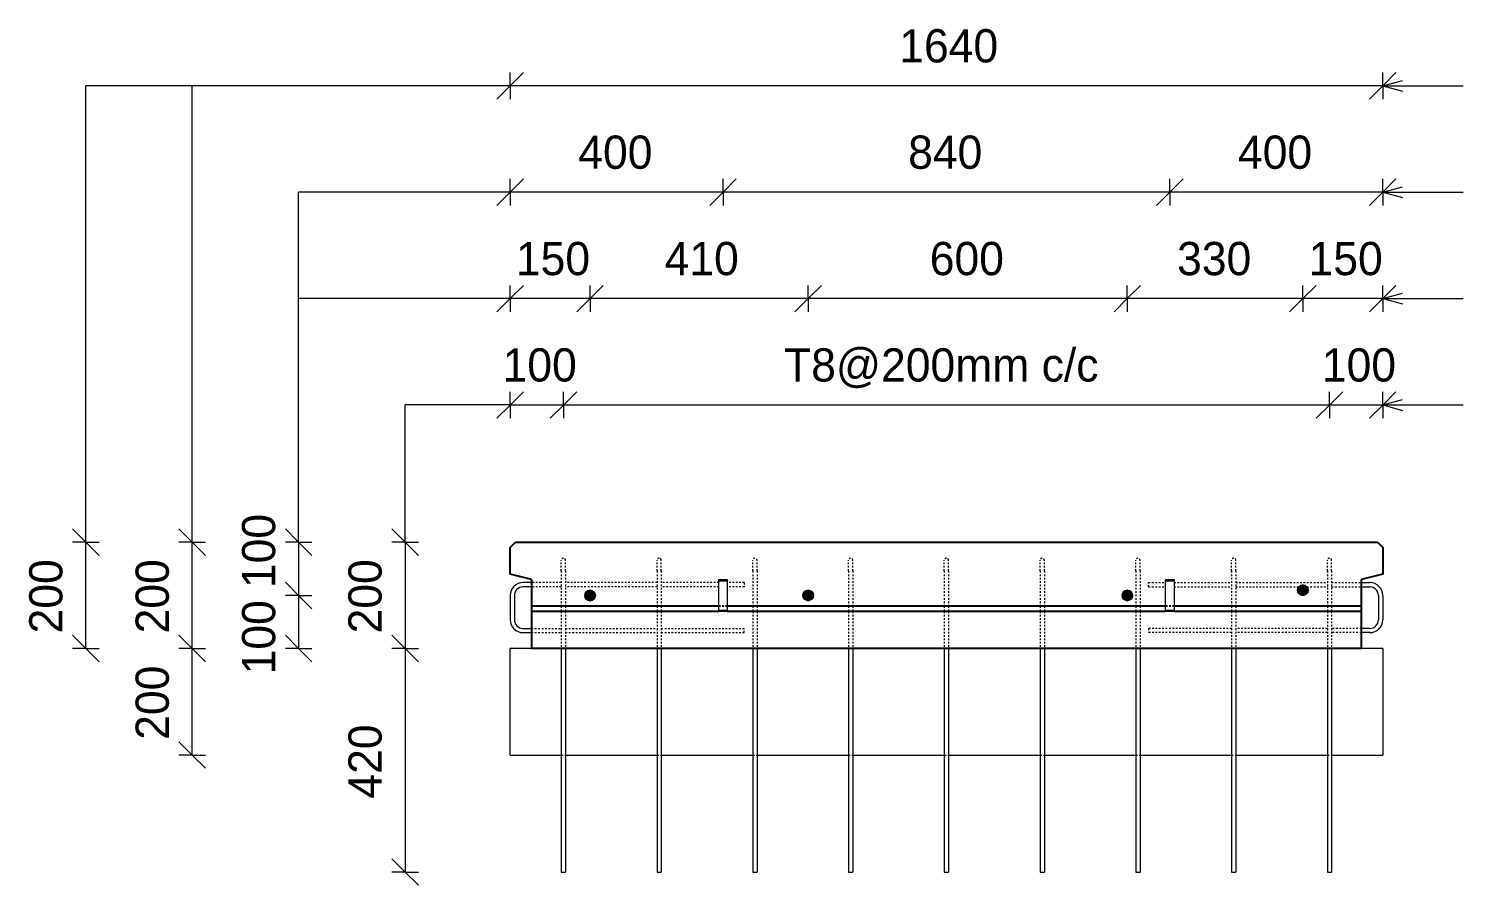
# Model space of a CAD drawing. Header units: millimetres. Extents: x -7291 to 5665, y 1067 to 18539.
# Drawn here: x -3792 to -1095, y 12469 to 14079 of the extents above; entities that cross this region are included whole.
import ezdxf

# ---------------------------------------------------------------- set-up
doc = ezdxf.new("R2010")
doc.units = ezdxf.units.MM
doc.linetypes.add('Dash', pattern=[6.36, 3.18, -3.18])
for name, color, linetype, lineweight in [('A-ANNO-DIMS', 211, 'Continuous', 9), ('A-ANNO-DIMS-25', 211, 'Continuous', 9), ('A-DETL-MBND', 5, 'Continuous', 18), ('A-GENM', 13, 'Continuous', 18), ('A-WALL', 113, 'Continuous', 25), ('A-WALL-HDLN', 110, 'Dash', 25), ('G-ANNO-TEXT', 231, 'Continuous', 9), ('S-BEAM', 12, 'Continuous', 18), ('S-BEAM-HDLN', 1, 'Dash', 18), ('S-RBAR', 171, 'Continuous', 18)]:
    doc.layers.add(name, color=color, linetype=linetype, lineweight=lineweight)
doc.styles.add('Nirmala UI Semilight', font='NirmalaS.ttf', dxfattribs={"height": 62.5})
doc.dimstyles.new('Arrow_Filled_-_2_5_NI_UI', dxfattribs={"dimscale": 304.8, "dimtxt": 65.460247, "dimasz": 0.164042, "dimexe": 0.082021, "dimexo": 0.0625, "dimgap": 0.082021, "dimtad": 1, "dimdec": 4, "dimzin": 0, "dimdsep": 46, "dimtxsty": 'Nirmala UI Semilight', "dimblk1": 'OBLIQUE', "dimblk2": 'OBLIQUE', "dimsah": 1, "dimcen": 0.09, "dimazin": 0, "dimtfac": 1, "dimtdec": 4, "dimtix": 1, "dimtmove": 0, "dimatfit": 3, "dimfxl": 0.082021, "dimfxlon": 1, "dimtvp": 1, "dimtolj": 1, "dimtzin": 0, "dimarcsym": 2})
doc.dimstyles.new('Arrow_Filled_-_2_5_NI_UI_1', dxfattribs={"dimscale": 304.8, "dimtxt": 65.460247, "dimasz": 0.164042, "dimexe": 0.082021, "dimexo": 0.0625, "dimgap": 0.082021, "dimtad": 1, "dimdec": 4, "dimzin": 0, "dimdsep": 46, "dimtxsty": 'Nirmala UI Semilight', "dimblk1": 'OBLIQUE', "dimblk2": 'OBLIQUE', "dimsah": 1, "dimcen": 0.09, "dimazin": 0, "dimtfac": 1, "dimtdec": 4, "dimtix": 1, "dimtmove": 2, "dimatfit": 3, "dimfxl": 0.082021, "dimfxlon": 1, "dimtvp": 1, "dimtolj": 1, "dimtzin": 0, "dimarcsym": 2})

# ---------------------------------------------------------------- blocks, each defined once
blk = doc.blocks.new('RR spread anchor face based - RR-SA-7_5-260-1726841-Elevation Top Copy 1')
at = {"layer": 'A-GENM'}
for p, q in [((-6313.4, 13041.4), (-6313.4, 13043.9)), ((-6313.4, 13043.9), (-6297.4, 13043.9)), ((-6313.4, 12986.4), (-6313.4, 13041.4)), ((-6313.4, 13041.4), (-6297.4, 13041.4)), ((-6297.4, 13043.9), (-6297.4, 13041.4)), ((-6297.4, 13041.4), (-6297.4, 12986.4)), ((-6313.4, 12983.9), (-6313.4, 12986.4)), ((-6313.4, 12986.4), (-6297.4, 12986.4)), ((-6297.4, 12983.9), (-6313.4, 12983.9)), ((-6297.4, 12986.4), (-6297.4, 12983.9))]:
    blk.add_line(p, q, dxfattribs=at)
blk = doc.blocks.new('DIMBLOCK13-Elevation Top Copy 1')
at = {"layer": 'A-ANNO-DIMS-25'}
for p, q in [((-3684.1, 13113.9), (-3709.1, 13138.9)), ((-3684.1, 13113.9), (-3709.1, 13113.9)), ((-3684.1, 12913.9), (-3684.1, 13113.9)), ((-3684.1, 13113.9), (-3659.1, 13088.9)), ((-3684.1, 13113.9), (-3659.1, 13113.9)), ((-3684.1, 12913.9), (-3709.1, 12938.9)), ((-3684.1, 12913.9), (-3709.1, 12913.9)), ((-3684.1, 12913.9), (-3659.1, 12888.9)), ((-3684.1, 12913.9), (-3659.1, 12913.9))]:
    blk.add_line(p, q, dxfattribs=at)
at = {"layer": 'A-ANNO-DIMS-25', "color": 0, "insert": (-3790.6, 12942.5), "char_height": 62.5, "width": 171.387, "attachment_point": 1, "rotation": 90, "line_spacing_factor": 1.142579, "style": 'Nirmala UI Semilight'}
blk.add_mtext('200', dxfattribs=at)
blk = doc.blocks.new('_Oblique')
at = {"color": 0, "linetype": 'ByBlock', "lineweight": -2}
blk.add_line((-0.5, -0.5), (0.5, 0.5), dxfattribs=at)
blk = doc.blocks.new('DIMBLOCK14-Elevation Top Copy 1')
at = {"layer": 'A-ANNO-DIMS-25'}
for p, q in [((-2886.4, 13971.9), (-2861.4, 13996.9)), ((-2886.4, 13971.9), (-2886.4, 13996.9)), ((-1246.4, 13971.9), (-1221.4, 13996.9)), ((-1246.4, 13971.9), (-1246.4, 13996.9)), ((-2886.4, 13971.9), (-2911.4, 13946.9)), ((-1246.4, 13971.9), (-2886.4, 13971.9)), ((-2886.4, 13971.9), (-2886.4, 13946.9)), ((-1246.4, 13971.9), (-1271.4, 13946.9)), ((-1246.4, 13971.9), (-1246.4, 13946.9))]:
    blk.add_line(p, q, dxfattribs=at)
at = {"layer": 'A-ANNO-DIMS-25', "color": 0, "insert": (-2155.1, 14078.5), "char_height": 62.5, "width": 212.805, "attachment_point": 1, "line_spacing_factor": 1.142579, "style": 'Nirmala UI Semilight'}
blk.add_mtext('1640', dxfattribs=at)
blk = doc.blocks.new('DIMBLOCK15-Elevation Top Copy 1')
at = {"layer": 'A-ANNO-DIMS-25'}
for p, q in [((-3084.1, 13113.9), (-3109.1, 13138.9)), ((-3084.1, 13113.9), (-3109.1, 13113.9)), ((-3084.1, 13113.9), (-3084.1, 12913.9)), ((-3084.1, 13113.9), (-3059.1, 13088.9)), ((-3084.1, 13113.9), (-3059.1, 13113.9)), ((-3084.1, 12913.9), (-3109.1, 12938.9)), ((-3084.1, 12913.9), (-3109.1, 12913.9)), ((-3084.1, 12913.9), (-3059.1, 12888.9)), ((-3084.1, 12913.9), (-3059.1, 12913.9))]:
    blk.add_line(p, q, dxfattribs=at)
at = {"layer": 'A-ANNO-DIMS-25', "color": 0, "insert": (-3190.6, 12942.5), "char_height": 62.5, "width": 171.387, "attachment_point": 1, "rotation": 90, "line_spacing_factor": 1.142579, "style": 'Nirmala UI Semilight'}
blk.add_mtext('200', dxfattribs=at)
blk = doc.blocks.new('DIMBLOCK16-Elevation Top Copy 1')
at = {"layer": 'A-ANNO-DIMS-25'}
for p, q in [((-3084.1, 12913.9), (-3109.1, 12938.9)), ((-3084.1, 12913.9), (-3109.1, 12913.9)), ((-3084.1, 12913.9), (-3084.1, 12493.9)), ((-3084.1, 12913.9), (-3059.1, 12888.9)), ((-3084.1, 12913.9), (-3059.1, 12913.9)), ((-3084.1, 12493.9), (-3109.1, 12518.9)), ((-3084.1, 12493.9), (-3109.1, 12493.9)), ((-3084.1, 12493.9), (-3059.1, 12468.9)), ((-3084.1, 12493.9), (-3059.1, 12493.9))]:
    blk.add_line(p, q, dxfattribs=at)
at = {"layer": 'A-ANNO-DIMS-25', "color": 0, "insert": (-3190.6, 12631.9), "char_height": 62.5, "width": 172.815, "attachment_point": 1, "rotation": 90, "line_spacing_factor": 1.142579, "style": 'Nirmala UI Semilight'}
blk.add_mtext('420', dxfattribs=at)
blk = doc.blocks.new('DIMBLOCK17-Elevation Top Copy 1')
at = {"layer": 'A-ANNO-DIMS-25'}
for p, q in [((-1346.4, 13371.9), (-1321.4, 13396.9)), ((-1346.4, 13371.9), (-1346.4, 13396.9)), ((-1246.4, 13371.9), (-1221.4, 13396.9)), ((-1246.4, 13371.9), (-1246.4, 13396.9)), ((-1346.4, 13371.9), (-1371.4, 13346.9)), ((-1246.4, 13371.9), (-1346.4, 13371.9)), ((-1346.4, 13371.9), (-1346.4, 13346.9)), ((-1246.4, 13371.9), (-1271.4, 13346.9)), ((-1246.4, 13371.9), (-1246.4, 13346.9))]:
    blk.add_line(p, q, dxfattribs=at)
at = {"layer": 'A-ANNO-DIMS-25', "color": 0, "insert": (-1360.7, 13478.5), "char_height": 62.5, "width": 154.248, "attachment_point": 1, "line_spacing_factor": 1.142579, "style": 'Nirmala UI Semilight'}
blk.add_mtext('100', dxfattribs=at)
blk = doc.blocks.new('DIMBLOCK18-Elevation Top Copy 1')
at = {"layer": 'A-ANNO-DIMS-25'}
for p, q in [((-2786.4, 13371.9), (-2761.4, 13396.9)), ((-2786.4, 13371.9), (-2786.4, 13396.9)), ((-1346.4, 13371.9), (-1321.4, 13396.9)), ((-1346.4, 13371.9), (-1346.4, 13396.9)), ((-2786.4, 13371.9), (-2811.4, 13346.9)), ((-1346.4, 13371.9), (-2786.4, 13371.9)), ((-2786.4, 13371.9), (-2786.4, 13346.9)), ((-1346.4, 13371.9), (-1371.4, 13346.9)), ((-1346.4, 13371.9), (-1346.4, 13346.9))]:
    blk.add_line(p, q, dxfattribs=at)
at = {"layer": 'A-ANNO-DIMS-25', "color": 0, "insert": (-2371.7, 13478.5), "char_height": 62.5, "width": 732.679, "attachment_point": 1, "line_spacing_factor": 1.142579, "style": 'Nirmala UI Semilight'}
blk.add_mtext('T8@200mm c/c', dxfattribs=at)
blk = doc.blocks.new('DIMBLOCK19-Elevation Top Copy 1')
at = {"layer": 'A-ANNO-DIMS-25'}
for p, q in [((-2886.4, 13371.9), (-2861.4, 13396.9)), ((-2886.4, 13371.9), (-2886.4, 13396.9)), ((-2786.4, 13371.9), (-2761.4, 13396.9)), ((-2786.4, 13371.9), (-2786.4, 13396.9)), ((-2886.4, 13371.9), (-2911.4, 13346.9)), ((-2786.4, 13371.9), (-2886.4, 13371.9)), ((-2886.4, 13371.9), (-2886.4, 13346.9)), ((-2786.4, 13371.9), (-2811.4, 13346.9)), ((-2786.4, 13371.9), (-2786.4, 13346.9))]:
    blk.add_line(p, q, dxfattribs=at)
at = {"layer": 'A-ANNO-DIMS-25', "color": 0, "insert": (-2900.7, 13478.5), "char_height": 62.5, "width": 154.248, "attachment_point": 1, "line_spacing_factor": 1.142579, "style": 'Nirmala UI Semilight'}
blk.add_mtext('100', dxfattribs=at)
blk = doc.blocks.new('DIMBLOCK20-Elevation Top Copy 1')
at = {"layer": 'A-ANNO-DIMS-25'}
for p, q in [((-1646.4, 13771.9), (-1621.4, 13796.9)), ((-1646.4, 13771.9), (-1646.4, 13796.9)), ((-1246.4, 13771.9), (-1221.4, 13796.9)), ((-1246.4, 13771.9), (-1246.4, 13796.9)), ((-1646.4, 13771.9), (-1671.4, 13746.9)), ((-1246.4, 13771.9), (-1646.4, 13771.9)), ((-1646.4, 13771.9), (-1646.4, 13746.9)), ((-1246.4, 13771.9), (-1271.4, 13746.9)), ((-1246.4, 13771.9), (-1246.4, 13746.9))]:
    blk.add_line(p, q, dxfattribs=at)
at = {"layer": 'A-ANNO-DIMS-25', "color": 0, "insert": (-1518.4, 13878.5), "char_height": 62.5, "width": 172.815, "attachment_point": 1, "line_spacing_factor": 1.142579, "style": 'Nirmala UI Semilight'}
blk.add_mtext('400', dxfattribs=at)
blk = doc.blocks.new('DIMBLOCK21-Elevation Top Copy 1')
at = {"layer": 'A-ANNO-DIMS-25'}
for p, q in [((-2486.4, 13771.9), (-2461.4, 13796.9)), ((-2486.4, 13771.9), (-2486.4, 13796.9)), ((-1646.4, 13771.9), (-1621.4, 13796.9)), ((-1646.4, 13771.9), (-1646.4, 13796.9)), ((-2486.4, 13771.9), (-2511.4, 13746.9)), ((-1646.4, 13771.9), (-2486.4, 13771.9)), ((-2486.4, 13771.9), (-2486.4, 13746.9)), ((-1646.4, 13771.9), (-1671.4, 13746.9)), ((-1646.4, 13771.9), (-1646.4, 13746.9))]:
    blk.add_line(p, q, dxfattribs=at)
at = {"layer": 'A-ANNO-DIMS-25', "color": 0, "insert": (-2138.4, 13878.5), "char_height": 62.5, "width": 172.815, "attachment_point": 1, "line_spacing_factor": 1.142579, "style": 'Nirmala UI Semilight'}
blk.add_mtext('840', dxfattribs=at)
blk = doc.blocks.new('DIMBLOCK22-Elevation Top Copy 1')
at = {"layer": 'A-ANNO-DIMS-25'}
for p, q in [((-2886.4, 13771.9), (-2861.4, 13796.9)), ((-2886.4, 13771.9), (-2886.4, 13796.9)), ((-2486.4, 13771.9), (-2461.4, 13796.9)), ((-2486.4, 13771.9), (-2486.4, 13796.9)), ((-2886.4, 13771.9), (-2911.4, 13746.9)), ((-2486.4, 13771.9), (-2886.4, 13771.9)), ((-2886.4, 13771.9), (-2886.4, 13746.9)), ((-2486.4, 13771.9), (-2511.4, 13746.9)), ((-2486.4, 13771.9), (-2486.4, 13746.9))]:
    blk.add_line(p, q, dxfattribs=at)
at = {"layer": 'A-ANNO-DIMS-25', "color": 0, "insert": (-2758.4, 13878.5), "char_height": 62.5, "width": 172.815, "attachment_point": 1, "line_spacing_factor": 1.142579, "style": 'Nirmala UI Semilight'}
blk.add_mtext('400', dxfattribs=at)
blk = doc.blocks.new('DIMBLOCK23-Elevation Top Copy 1')
at = {"layer": 'A-ANNO-DIMS-25'}
for p, q in [((-3484.1, 12913.9), (-3509.1, 12938.9)), ((-3484.1, 12913.9), (-3509.1, 12913.9)), ((-3484.1, 12713.9), (-3484.1, 12913.9)), ((-3484.1, 12913.9), (-3459.1, 12888.9)), ((-3484.1, 12913.9), (-3459.1, 12913.9)), ((-3484.1, 12713.9), (-3509.1, 12738.9)), ((-3484.1, 12713.9), (-3509.1, 12713.9)), ((-3484.1, 12713.9), (-3459.1, 12688.9)), ((-3484.1, 12713.9), (-3459.1, 12713.9))]:
    blk.add_line(p, q, dxfattribs=at)
at = {"layer": 'A-ANNO-DIMS-25', "color": 0, "insert": (-3590.6, 12742.5), "char_height": 62.5, "width": 171.387, "attachment_point": 1, "rotation": 90, "line_spacing_factor": 1.142579, "style": 'Nirmala UI Semilight'}
blk.add_mtext('200', dxfattribs=at)
blk = doc.blocks.new('DIMBLOCK24-Elevation Top Copy 1')
at = {"layer": 'A-ANNO-DIMS-25'}
for p, q in [((-3484.1, 13113.9), (-3509.1, 13138.9)), ((-3484.1, 13113.9), (-3509.1, 13113.9)), ((-3484.1, 12913.9), (-3484.1, 13113.9)), ((-3484.1, 13113.9), (-3459.1, 13088.9)), ((-3484.1, 13113.9), (-3459.1, 13113.9)), ((-3484.1, 12913.9), (-3509.1, 12938.9)), ((-3484.1, 12913.9), (-3509.1, 12913.9)), ((-3484.1, 12913.9), (-3459.1, 12888.9)), ((-3484.1, 12913.9), (-3459.1, 12913.9))]:
    blk.add_line(p, q, dxfattribs=at)
at = {"layer": 'A-ANNO-DIMS-25', "color": 0, "insert": (-3590.6, 12942.5), "char_height": 62.5, "width": 171.387, "attachment_point": 1, "rotation": 90, "line_spacing_factor": 1.142579, "style": 'Nirmala UI Semilight'}
blk.add_mtext('200', dxfattribs=at)
blk = doc.blocks.new('DIMBLOCK25-Elevation Top Copy 1')
at = {"layer": 'A-ANNO-DIMS-25'}
for p, q in [((-3284.1, 13113.9), (-3309.1, 13138.9)), ((-3284.1, 13113.9), (-3309.1, 13113.9)), ((-3284.1, 13113.9), (-3284.1, 13013.9)), ((-3284.1, 13113.9), (-3259.1, 13088.9)), ((-3284.1, 13113.9), (-3259.1, 13113.9)), ((-3284.1, 13013.9), (-3309.1, 13038.9)), ((-3284.1, 13013.9), (-3309.1, 13013.9)), ((-3284.1, 13013.9), (-3259.1, 12988.9)), ((-3284.1, 13013.9), (-3259.1, 13013.9))]:
    blk.add_line(p, q, dxfattribs=at)
at = {"layer": 'A-ANNO-DIMS-25', "color": 0, "insert": (-3390.6, 13027.7), "char_height": 62.5, "width": 154.248, "attachment_point": 1, "rotation": 90, "line_spacing_factor": 1.142579, "style": 'Nirmala UI Semilight'}
blk.add_mtext('100', dxfattribs=at)
blk = doc.blocks.new('DIMBLOCK26-Elevation Top Copy 1')
at = {"layer": 'A-ANNO-DIMS-25'}
for p, q in [((-3284.1, 13013.9), (-3309.1, 13038.9)), ((-3284.1, 13013.9), (-3309.1, 13013.9)), ((-3284.1, 13013.9), (-3284.1, 12913.9)), ((-3284.1, 13013.9), (-3259.1, 12988.9)), ((-3284.1, 13013.9), (-3259.1, 13013.9)), ((-3284.1, 12913.9), (-3309.1, 12938.9)), ((-3284.1, 12913.9), (-3309.1, 12913.9)), ((-3284.1, 12913.9), (-3259.1, 12888.9)), ((-3284.1, 12913.9), (-3259.1, 12913.9))]:
    blk.add_line(p, q, dxfattribs=at)
at = {"layer": 'A-ANNO-DIMS-25', "color": 0, "insert": (-3390.6, 12865.5), "char_height": 62.5, "width": 154.248, "attachment_point": 1, "rotation": 90, "line_spacing_factor": 1.142579, "style": 'Nirmala UI Semilight'}
blk.add_mtext('100', dxfattribs=at)
blk = doc.blocks.new('DIMBLOCK27-Elevation Top Copy 1')
at = {"layer": 'A-ANNO-DIMS-25'}
for p, q in [((-1396.4, 13571.9), (-1371.4, 13596.9)), ((-1396.4, 13571.9), (-1396.4, 13596.9)), ((-1246.4, 13571.9), (-1221.4, 13596.9)), ((-1246.4, 13571.9), (-1246.4, 13596.9)), ((-1396.4, 13571.9), (-1421.4, 13546.9)), ((-1246.4, 13571.9), (-1396.4, 13571.9)), ((-1396.4, 13571.9), (-1396.4, 13546.9)), ((-1246.4, 13571.9), (-1271.4, 13546.9)), ((-1246.4, 13571.9), (-1246.4, 13546.9))]:
    blk.add_line(p, q, dxfattribs=at)
at = {"layer": 'A-ANNO-DIMS-25', "color": 0, "insert": (-1385.7, 13678.5), "char_height": 62.5, "width": 154.248, "attachment_point": 1, "line_spacing_factor": 1.142579, "style": 'Nirmala UI Semilight'}
blk.add_mtext('150', dxfattribs=at)
blk = doc.blocks.new('DIMBLOCK28-Elevation Top Copy 1')
at = {"layer": 'A-ANNO-DIMS-25'}
for p, q in [((-1726.4, 13571.9), (-1701.4, 13596.9)), ((-1726.4, 13571.9), (-1726.4, 13596.9)), ((-1396.4, 13571.9), (-1371.4, 13596.9)), ((-1396.4, 13571.9), (-1396.4, 13596.9)), ((-1726.4, 13571.9), (-1751.4, 13546.9)), ((-1396.4, 13571.9), (-1726.4, 13571.9)), ((-1726.4, 13571.9), (-1726.4, 13546.9)), ((-1396.4, 13571.9), (-1421.4, 13546.9)), ((-1396.4, 13571.9), (-1396.4, 13546.9))]:
    blk.add_line(p, q, dxfattribs=at)
at = {"layer": 'A-ANNO-DIMS-25', "color": 0, "insert": (-1632.8, 13678.5), "char_height": 62.5, "width": 171.387, "attachment_point": 1, "line_spacing_factor": 1.142579, "style": 'Nirmala UI Semilight'}
blk.add_mtext('330', dxfattribs=at)
blk = doc.blocks.new('DIMBLOCK29-Elevation Top Copy 1')
at = {"layer": 'A-ANNO-DIMS-25'}
for p, q in [((-2326.4, 13571.9), (-2301.4, 13596.9)), ((-2326.4, 13571.9), (-2326.4, 13596.9)), ((-1726.4, 13571.9), (-1701.4, 13596.9)), ((-1726.4, 13571.9), (-1726.4, 13596.9)), ((-2326.4, 13571.9), (-2351.4, 13546.9)), ((-1726.4, 13571.9), (-2326.4, 13571.9)), ((-2326.4, 13571.9), (-2326.4, 13546.9)), ((-1726.4, 13571.9), (-1751.4, 13546.9)), ((-1726.4, 13571.9), (-1726.4, 13546.9))]:
    blk.add_line(p, q, dxfattribs=at)
at = {"layer": 'A-ANNO-DIMS-25', "color": 0, "insert": (-2097.8, 13678.5), "char_height": 62.5, "width": 171.387, "attachment_point": 1, "line_spacing_factor": 1.142579, "style": 'Nirmala UI Semilight'}
blk.add_mtext('600', dxfattribs=at)
blk = doc.blocks.new('DIMBLOCK30-Elevation Top Copy 1')
at = {"layer": 'A-ANNO-DIMS-25'}
for p, q in [((-2736.4, 13571.9), (-2711.4, 13596.9)), ((-2736.4, 13571.9), (-2736.4, 13596.9)), ((-2326.4, 13571.9), (-2301.4, 13596.9)), ((-2326.4, 13571.9), (-2326.4, 13596.9)), ((-2736.4, 13571.9), (-2761.4, 13546.9)), ((-2326.4, 13571.9), (-2736.4, 13571.9)), ((-2736.4, 13571.9), (-2736.4, 13546.9)), ((-2326.4, 13571.9), (-2351.4, 13546.9)), ((-2326.4, 13571.9), (-2326.4, 13546.9))]:
    blk.add_line(p, q, dxfattribs=at)
at = {"layer": 'A-ANNO-DIMS-25', "color": 0, "insert": (-2596.2, 13678.5), "char_height": 62.5, "width": 155.676, "attachment_point": 1, "line_spacing_factor": 1.142579, "style": 'Nirmala UI Semilight'}
blk.add_mtext('410', dxfattribs=at)
blk = doc.blocks.new('DIMBLOCK31-Elevation Top Copy 1')
at = {"layer": 'A-ANNO-DIMS-25'}
for p, q in [((-2886.4, 13571.9), (-2861.4, 13596.9)), ((-2886.4, 13571.9), (-2886.4, 13596.9)), ((-2736.4, 13571.9), (-2711.4, 13596.9)), ((-2736.4, 13571.9), (-2736.4, 13596.9)), ((-2886.4, 13571.9), (-2911.4, 13546.9)), ((-2736.4, 13571.9), (-2886.4, 13571.9)), ((-2886.4, 13571.9), (-2886.4, 13546.9)), ((-2736.4, 13571.9), (-2761.4, 13546.9)), ((-2736.4, 13571.9), (-2736.4, 13546.9))]:
    blk.add_line(p, q, dxfattribs=at)
at = {"layer": 'A-ANNO-DIMS-25', "color": 0, "insert": (-2875.7, 13678.5), "char_height": 62.5, "width": 154.248, "attachment_point": 1, "line_spacing_factor": 1.142579, "style": 'Nirmala UI Semilight'}
blk.add_mtext('150', dxfattribs=at)

msp = doc.modelspace()

# ---------------------------------------------------------------- hatches: boundary and pattern name
at = {"layer": 'S-RBAR'}
h = msp.add_hatch(color=256, dxfattribs=at)
edge = h.paths.add_edge_path()
edge.add_arc((-1396.38154, 13023.8631), 10, 0, 360)
for points in [[(-1396.38154, 13013.8631), (-1389.31047, 13016.79204), (-1386.38154, 13023.8631), (-1389.31047, 13030.93417), (-1396.38154, 13033.8631), (-1403.45261, 13030.93417), (-1406.38154, 13023.8631), (-1403.45261, 13016.79204)], [(-2736.38154, 13003.8631), (-2729.31047, 13006.79204), (-2726.38154, 13013.8631), (-2729.31047, 13020.93417), (-2736.38154, 13023.8631), (-2743.45261, 13020.93417), (-2746.38154, 13013.8631), (-2743.45261, 13006.79204)], [(-2326.38154, 13003.92238), (-2319.31047, 13006.85131), (-2316.38154, 13013.92238), (-2319.31047, 13020.99344), (-2326.38154, 13023.92238), (-2333.45261, 13020.99344), (-2336.38154, 13013.92238), (-2333.45261, 13006.85131)], [(-1726.38154, 13003.92238), (-1719.31047, 13006.85131), (-1716.38154, 13013.92238), (-1719.31047, 13020.99344), (-1726.38154, 13023.92238), (-1733.45261, 13020.99344), (-1736.38154, 13013.92238), (-1733.45261, 13006.85131)]]:
    msp.add_hatch(color=256, dxfattribs=at).paths.add_polyline_path(points)
h = msp.add_hatch(color=256, dxfattribs=at)
edge = h.paths.add_edge_path()
edge.add_arc((-2736.38154, 13013.8631), 10, 0, 360)
h = msp.add_hatch(color=256, dxfattribs=at)
edge = h.paths.add_edge_path()
edge.add_arc((-2326.38154, 13013.92238), 10, 0, 360)
h = msp.add_hatch(color=256, dxfattribs=at)
edge = h.paths.add_edge_path()
edge.add_arc((-1726.38154, 13013.92238), 10, 0, 360)

# ---------------------------------------------------------------- linework, layer by layer
at = {"layer": 'A-DETL-MBND'}
for p, q in [((-3684.05522, 13113.92238), (-3684.05522, 13971.92952)), ((-2886.38154, 13971.92952), (-3684.05522, 13971.92952)), ((-3484.05522, 13113.92238), (-3484.05522, 13971.92952)), ((-3284.05522, 13113.92238), (-3284.05522, 13771.92952)), ((-2886.38154, 13771.92952), (-3284.05522, 13771.92952)), ((-2886.38154, 13571.92952), (-3284.05522, 13571.92952)), ((-3084.05522, 13113.92238), (-3084.05522, 13371.92952)), ((-2886.38154, 13371.92952), (-3084.05522, 13371.92952)), ((-2790.38154, 12493.92238), (-2789.58154, 12493.92238))]:
    msp.add_line(p, q, dxfattribs=at)
at = {"layer": 'A-WALL'}
for p, q in [((-2886.38154, 13103.91979), (-2876.37896, 13113.92238)), ((-2876.37896, 13113.92238), (-1256.38412, 13113.92238)), ((-1256.38412, 13113.92238), (-1246.38154, 13103.91979)), ((-2886.38154, 13053.8631), (-2886.38154, 13103.91979)), ((-1246.38154, 13103.91979), (-1246.38154, 13053.92238)), ((-2846.38154, 13043.8631), (-2886.38154, 13053.8631)), ((-1246.38154, 13053.92238), (-1286.38154, 13043.92238)), ((-2846.38154, 13043.8631), (-2846.38154, 12913.92238)), ((-1286.38154, 12913.92238), (-1286.38154, 13043.92238)), ((-2494.38154, 12993.9235), (-2846.38154, 12993.9235)), ((-2494.38154, 12983.9235), (-2846.38154, 12983.9235)), ((-1654.38154, 12993.9235), (-2478.38154, 12993.9235)), ((-1654.38154, 12983.9235), (-2478.38154, 12983.9235)), ((-1286.38154, 12993.9235), (-1638.38154, 12993.9235)), ((-1286.38154, 12983.9235), (-1638.38154, 12983.9235)), ((-1286.38154, 12913.92238), (-2846.38154, 12913.92238))]:
    msp.add_line(p, q, dxfattribs=at)
at = {"layer": 'A-WALL-HDLN'}
for p, q in [((-2478.43115, 12993.9235), (-2494.33193, 12993.9235)), ((-1638.43115, 12993.9235), (-1654.33193, 12993.9235))]:
    msp.add_line(p, q, dxfattribs=at)
at = {"layer": 'G-ANNO-TEXT', "color": 10}
for p, q in [((-1246.39707, 13971.94518), (-1208.89707, 13981.99327)), ((-1246.39707, 13971.94518), (-1208.89707, 13961.89708)), ((-1246.39707, 13971.94518), (-1094.8248, 13971.94518)), ((-1246.39707, 13771.94518), (-1208.89707, 13781.99327)), ((-1246.39707, 13771.94518), (-1208.89707, 13761.89708)), ((-1246.39707, 13771.94518), (-1094.8248, 13771.94518)), ((-1246.39707, 13571.94518), (-1208.89707, 13581.99327)), ((-1246.39707, 13571.94518), (-1208.89707, 13561.89708)), ((-1246.39707, 13571.94518), (-1094.8248, 13571.94518)), ((-1246.39707, 13371.94518), (-1208.89707, 13381.99327)), ((-1246.39707, 13371.94518), (-1208.89707, 13361.89708)), ((-1246.39707, 13371.94518), (-1094.8248, 13371.94518))]:
    msp.add_line(p, q, dxfattribs=at)
at = {"layer": 'S-BEAM'}
for p, q in [((-2886.45715, 12713.8631), (-2886.45715, 12913.8631)), ((-2790.38154, 12913.8631), (-2886.45715, 12913.8631)), ((-2610.38154, 12913.8631), (-2782.38154, 12913.8631)), ((-2430.38154, 12913.8631), (-2602.38154, 12913.8631)), ((-2250.38154, 12913.8631), (-2422.38154, 12913.8631)), ((-2070.38154, 12913.8631), (-2242.38154, 12913.8631)), ((-1890.38154, 12913.8631), (-2062.38154, 12913.8631)), ((-1710.38154, 12913.8631), (-1882.38154, 12913.8631)), ((-1530.38154, 12913.8631), (-1702.38154, 12913.8631)), ((-1350.38154, 12913.8631), (-1522.38154, 12913.8631)), ((-1246.27167, 12913.8631), (-1342.38154, 12913.8631)), ((-1246.27167, 12913.8631), (-1246.27167, 12713.8631)), ((-2886.45715, 12713.8631), (-2790.38154, 12713.8631)), ((-2782.38154, 12713.8631), (-2610.38154, 12713.8631)), ((-2602.38154, 12713.8631), (-2430.38154, 12713.8631)), ((-2422.38154, 12713.8631), (-2250.38154, 12713.8631)), ((-2242.38154, 12713.8631), (-2070.38154, 12713.8631)), ((-2062.38154, 12713.8631), (-1890.38154, 12713.8631)), ((-1882.38154, 12713.8631), (-1710.38154, 12713.8631)), ((-1702.38154, 12713.8631), (-1530.38154, 12713.8631)), ((-1522.38154, 12713.8631), (-1350.38154, 12713.8631)), ((-1342.38154, 12713.8631), (-1246.27167, 12713.8631))]:
    msp.add_line(p, q, dxfattribs=at)
at = {"layer": 'S-BEAM-HDLN'}
for p, q in [((-2782.43115, 12913.8631), (-2790.33193, 12913.8631)), ((-2602.43115, 12913.8631), (-2610.33193, 12913.8631)), ((-2422.43115, 12913.8631), (-2430.33193, 12913.8631)), ((-2242.43115, 12913.8631), (-2250.33193, 12913.8631)), ((-2062.43115, 12913.8631), (-2070.33193, 12913.8631)), ((-1882.43115, 12913.8631), (-1890.33193, 12913.8631)), ((-1702.43115, 12913.8631), (-1710.33193, 12913.8631)), ((-1522.43115, 12913.8631), (-1530.33193, 12913.8631)), ((-1342.43115, 12913.8631), (-1350.33193, 12913.8631)), ((-2790.33193, 12713.8631), (-2782.43115, 12713.8631)), ((-2610.33193, 12713.8631), (-2602.43115, 12713.8631)), ((-2430.33193, 12713.8631), (-2422.43115, 12713.8631)), ((-2250.33193, 12713.8631), (-2242.43115, 12713.8631)), ((-2070.33193, 12713.8631), (-2062.43115, 12713.8631)), ((-1890.33193, 12713.8631), (-1882.43115, 12713.8631)), ((-1710.33193, 12713.8631), (-1702.43115, 12713.8631)), ((-1530.33193, 12713.8631), (-1522.43115, 12713.8631)), ((-1350.33193, 12713.8631), (-1342.43115, 12713.8631))]:
    msp.add_line(p, q, dxfattribs=at)
at = {"layer": 'S-RBAR', "linetype": 'Dash'}
for p, q in [((-2790.38154, 13059.92238), (-2790.38154, 13079.92238)), ((-2782.38154, 13059.92238), (-2782.38154, 13079.92238)), ((-2610.38154, 13059.92238), (-2610.38154, 13079.92238)), ((-2602.38154, 13059.92238), (-2602.38154, 13079.92238)), ((-2430.38154, 13059.92238), (-2430.38154, 13079.92238)), ((-2422.38154, 13059.92238), (-2422.38154, 13079.92238)), ((-2250.38154, 13059.92238), (-2250.38154, 13079.92238)), ((-2242.38154, 13059.92238), (-2242.38154, 13079.92238)), ((-2070.38154, 13059.92238), (-2070.38154, 13079.92238)), ((-2062.38154, 13059.92238), (-2062.38154, 13079.92238)), ((-1890.38154, 13059.92238), (-1890.38154, 13079.92238)), ((-1882.38154, 13059.92238), (-1882.38154, 13079.92238)), ((-1710.38154, 13059.92238), (-1710.38154, 13079.92238)), ((-1702.38154, 13059.92238), (-1702.38154, 13079.92238)), ((-1530.38154, 13059.92238), (-1530.38154, 13079.92238)), ((-1522.38154, 13059.92238), (-1522.38154, 13079.92238)), ((-1350.38154, 13059.92238), (-1350.38154, 13079.92238)), ((-1342.38154, 13059.92238), (-1342.38154, 13079.92238)), ((-2790.38154, 13059.92238), (-2790.38154, 12993.97311)), ((-2782.38154, 13059.92238), (-2782.38154, 12993.97311)), ((-2610.38154, 13059.92238), (-2610.38154, 12993.97311)), ((-2602.38154, 13059.92238), (-2602.38154, 12993.97311)), ((-2430.38154, 13059.92238), (-2430.38154, 12993.97311)), ((-2422.38154, 13059.92238), (-2422.38154, 12993.97311)), ((-2250.38154, 13059.92238), (-2250.38154, 12993.97311)), ((-2242.38154, 13059.92238), (-2242.38154, 12993.97311)), ((-2070.38154, 13059.92238), (-2070.38154, 12993.97311)), ((-2062.38154, 13059.92238), (-2062.38154, 12993.97311)), ((-1890.38154, 13059.92238), (-1890.38154, 12993.97311)), ((-1882.38154, 13059.92238), (-1882.38154, 12993.97311)), ((-1710.38154, 13059.92238), (-1710.38154, 12993.97311)), ((-1702.38154, 13059.92238), (-1702.38154, 12993.97311)), ((-1530.38154, 13059.92238), (-1530.38154, 12993.97311)), ((-1522.38154, 13059.92238), (-1522.38154, 12993.97311)), ((-1350.38154, 13059.92238), (-1350.38154, 12993.97311)), ((-1342.38154, 13059.92238), (-1342.38154, 12993.97311)), ((-2790.38154, 13037.92238), (-2846.33193, 13037.92238)), ((-2790.38154, 13029.92238), (-2846.33193, 13029.92238)), ((-2610.38154, 13037.92238), (-2782.38154, 13037.92238)), ((-2610.38154, 13029.92238), (-2782.38154, 13029.92238)), ((-2494.38154, 13037.92238), (-2602.38154, 13037.92238)), ((-2494.38154, 13029.92238), (-2602.38154, 13029.92238)), ((-2446.38154, 13037.92238), (-2478.38154, 13037.92238)), ((-2446.38154, 13029.92238), (-2478.38154, 13029.92238)), ((-2446.38154, 13037.92238), (-2446.38154, 13029.92238)), ((-1686.38154, 13037.92238), (-1654.38154, 13037.92238)), ((-1686.38154, 13029.92238), (-1686.38154, 13037.92238)), ((-1686.38154, 13029.92238), (-1654.38154, 13029.92238)), ((-1638.38154, 13037.92238), (-1530.38154, 13037.92238)), ((-1638.38154, 13029.92238), (-1530.38154, 13029.92238)), ((-1522.38154, 13037.92238), (-1350.38154, 13037.92238)), ((-1522.38154, 13029.92238), (-1350.38154, 13029.92238)), ((-1342.38154, 13037.92238), (-1286.43115, 13037.92238)), ((-1342.38154, 13029.92238), (-1286.43115, 13029.92238)), ((-2790.38154, 12993.87389), (-2790.38154, 12983.97311)), ((-2790.38154, 12983.87389), (-2790.38154, 12913.97198)), ((-2782.38154, 12993.87389), (-2782.38154, 12983.97311)), ((-2782.38154, 12983.87389), (-2782.38154, 12913.97198)), ((-2610.38154, 12993.87389), (-2610.38154, 12983.97311)), ((-2610.38154, 12983.87389), (-2610.38154, 12913.97198)), ((-2602.38154, 12993.87389), (-2602.38154, 12983.97311)), ((-2602.38154, 12983.87389), (-2602.38154, 12913.97198)), ((-2430.38154, 12993.87389), (-2430.38154, 12983.97311)), ((-2430.38154, 12983.87389), (-2430.38154, 12913.97198)), ((-2422.38154, 12993.87389), (-2422.38154, 12983.97311)), ((-2422.38154, 12983.87389), (-2422.38154, 12913.97198)), ((-2250.38154, 12993.87389), (-2250.38154, 12983.97311)), ((-2250.38154, 12983.87389), (-2250.38154, 12913.97198)), ((-2242.38154, 12993.87389), (-2242.38154, 12983.97311)), ((-2242.38154, 12983.87389), (-2242.38154, 12913.97198)), ((-2070.38154, 12993.87389), (-2070.38154, 12983.97311)), ((-2070.38154, 12983.87389), (-2070.38154, 12913.97198)), ((-2062.38154, 12993.87389), (-2062.38154, 12983.97311)), ((-2062.38154, 12983.87389), (-2062.38154, 12913.97198)), ((-1890.38154, 12993.87389), (-1890.38154, 12983.97311)), ((-1890.38154, 12983.87389), (-1890.38154, 12913.97198)), ((-1882.38154, 12993.87389), (-1882.38154, 12983.97311)), ((-1882.38154, 12983.87389), (-1882.38154, 12913.97198)), ((-1710.38154, 12993.87389), (-1710.38154, 12983.97311)), ((-1710.38154, 12983.87389), (-1710.38154, 12913.97198)), ((-1702.38154, 12993.87389), (-1702.38154, 12983.97311)), ((-1702.38154, 12983.87389), (-1702.38154, 12913.97198)), ((-1530.38154, 12993.87389), (-1530.38154, 12983.97311)), ((-1530.38154, 12983.87389), (-1530.38154, 12913.97198)), ((-1522.38154, 12993.87389), (-1522.38154, 12983.97311)), ((-1522.38154, 12983.87389), (-1522.38154, 12913.97198)), ((-1350.38154, 12993.87389), (-1350.38154, 12983.97311)), ((-1350.38154, 12983.87389), (-1350.38154, 12913.97198)), ((-1342.38154, 12993.87389), (-1342.38154, 12983.97311)), ((-1342.38154, 12983.87389), (-1342.38154, 12913.97198)), ((-2846.33193, 12951.92238), (-2790.38154, 12951.92238)), ((-2782.38154, 12951.92238), (-2610.38154, 12951.92238)), ((-2602.38154, 12951.92238), (-2446.38154, 12951.92238)), ((-2446.38154, 12943.92238), (-2446.38154, 12951.92238)), ((-1530.38154, 12951.92238), (-1686.38154, 12951.92238)), ((-1686.38154, 12951.92238), (-1686.38154, 12943.92238)), ((-1350.38154, 12951.92238), (-1522.38154, 12951.92238)), ((-1286.43115, 12951.92238), (-1342.38154, 12951.92238)), ((-2846.33193, 12943.92238), (-2790.38154, 12943.92238)), ((-2782.38154, 12943.92238), (-2610.38154, 12943.92238)), ((-2602.38154, 12943.92238), (-2446.38154, 12943.92238)), ((-1530.38154, 12943.92238), (-1686.38154, 12943.92238)), ((-1350.38154, 12943.92238), (-1522.38154, 12943.92238)), ((-1286.43115, 12943.92238), (-1342.38154, 12943.92238))]:
    msp.add_line(p, q, dxfattribs=at)
at = {"layer": 'S-RBAR'}
for p, q in [((-2846.38154, 13037.92238), (-2862.38154, 13037.92238)), ((-2846.38154, 13029.92238), (-2862.38154, 13029.92238)), ((-1403.45261, 13030.93417), (-1406.38154, 13023.8631)), ((-1396.38154, 13033.8631), (-1403.45261, 13030.93417)), ((-1389.31047, 13030.93417), (-1396.38154, 13033.8631)), ((-1386.38154, 13023.8631), (-1389.31047, 13030.93417)), ((-1286.38154, 13037.92238), (-1270.38154, 13037.92238)), ((-1286.38154, 13029.92238), (-1270.38154, 13029.92238)), ((-2886.38154, 13013.92238), (-2886.38154, 12967.92238)), ((-2878.38154, 13013.92238), (-2878.38154, 12967.92238)), ((-2743.45261, 13020.93417), (-2746.38154, 13013.8631)), ((-2746.38154, 13013.8631), (-2743.45261, 13006.79204)), ((-2736.38154, 13023.8631), (-2743.45261, 13020.93417)), ((-2743.45261, 13006.79204), (-2736.38154, 13003.8631)), ((-2729.31047, 13020.93417), (-2736.38154, 13023.8631)), ((-2736.38154, 13003.8631), (-2729.31047, 13006.79204)), ((-2726.38154, 13013.8631), (-2729.31047, 13020.93417)), ((-2729.31047, 13006.79204), (-2726.38154, 13013.8631)), ((-2333.45261, 13020.99344), (-2336.38154, 13013.92238)), ((-2336.38154, 13013.92238), (-2333.45261, 13006.85131)), ((-2326.38154, 13023.92238), (-2333.45261, 13020.99344)), ((-2333.45261, 13006.85131), (-2326.38154, 13003.92238)), ((-2319.31047, 13020.99344), (-2326.38154, 13023.92238)), ((-2326.38154, 13003.92238), (-2319.31047, 13006.85131)), ((-2316.38154, 13013.92238), (-2319.31047, 13020.99344)), ((-2319.31047, 13006.85131), (-2316.38154, 13013.92238)), ((-1733.45261, 13020.99344), (-1736.38154, 13013.92238)), ((-1736.38154, 13013.92238), (-1733.45261, 13006.85131)), ((-1726.38154, 13023.92238), (-1733.45261, 13020.99344)), ((-1733.45261, 13006.85131), (-1726.38154, 13003.92238)), ((-1719.31047, 13020.99344), (-1726.38154, 13023.92238)), ((-1726.38154, 13003.92238), (-1719.31047, 13006.85131)), ((-1716.38154, 13013.92238), (-1719.31047, 13020.99344)), ((-1719.31047, 13006.85131), (-1716.38154, 13013.92238)), ((-1406.38154, 13023.8631), (-1403.45261, 13016.79204)), ((-1403.45261, 13016.79204), (-1396.38154, 13013.8631)), ((-1396.38154, 13013.8631), (-1389.31047, 13016.79204)), ((-1389.31047, 13016.79204), (-1386.38154, 13023.8631)), ((-1254.38154, 13013.92238), (-1254.38154, 12967.92238)), ((-1246.38154, 13013.92238), (-1246.38154, 12967.92238)), ((-2862.38154, 12951.92238), (-2846.38154, 12951.92238)), ((-1270.38154, 12951.92238), (-1286.38154, 12951.92238)), ((-2862.38154, 12943.92238), (-2846.38154, 12943.92238)), ((-1270.38154, 12943.92238), (-1286.38154, 12943.92238)), ((-2790.38154, 12913.92238), (-2790.38154, 12493.92238)), ((-2782.38154, 12913.92238), (-2782.38154, 12493.92238)), ((-2610.38154, 12913.92238), (-2610.38154, 12493.92238)), ((-2602.38154, 12913.92238), (-2602.38154, 12493.92238)), ((-2430.38154, 12913.92238), (-2430.38154, 12493.92238)), ((-2422.38154, 12913.92238), (-2422.38154, 12493.92238)), ((-2250.38154, 12913.92238), (-2250.38154, 12493.92238)), ((-2242.38154, 12913.92238), (-2242.38154, 12493.92238)), ((-2070.38154, 12913.92238), (-2070.38154, 12493.92238)), ((-2062.38154, 12913.92238), (-2062.38154, 12493.92238)), ((-1890.38154, 12913.92238), (-1890.38154, 12493.92238)), ((-1882.38154, 12913.92238), (-1882.38154, 12493.92238)), ((-1710.38154, 12913.92238), (-1710.38154, 12493.92238)), ((-1702.38154, 12913.92238), (-1702.38154, 12493.92238)), ((-1530.38154, 12913.92238), (-1530.38154, 12493.92238)), ((-1522.38154, 12913.92238), (-1522.38154, 12493.92238)), ((-1350.38154, 12913.92238), (-1350.38154, 12493.92238)), ((-1342.38154, 12913.92238), (-1342.38154, 12493.92238)), ((-2790.38154, 12493.92238), (-2782.38154, 12493.92238)), ((-2610.38154, 12493.92238), (-2602.38154, 12493.92238)), ((-2430.38154, 12493.92238), (-2422.38154, 12493.92238)), ((-2250.38154, 12493.92238), (-2242.38154, 12493.92238)), ((-2070.38154, 12493.92238), (-2062.38154, 12493.92238)), ((-1890.38154, 12493.92238), (-1882.38154, 12493.92238)), ((-1710.38154, 12493.92238), (-1702.38154, 12493.92238)), ((-1530.38154, 12493.92238), (-1522.38154, 12493.92238)), ((-1350.38154, 12493.92238), (-1342.38154, 12493.92238))]:
    msp.add_line(p, q, dxfattribs=at)
for centre in [(-1396.38154, 13023.8631), (-2736.38154, 13013.8631), (-2326.38154, 13013.92238), (-1726.38154, 13013.92238)]:
    msp.add_circle(centre, 10, dxfattribs=at)
at = {"layer": 'S-RBAR', "linetype": 'Dash'}
for centre in [(-2786.38154, 13079.92238), (-2606.38154, 13079.92238), (-2426.38154, 13079.92238), (-2246.38154, 13079.92238), (-2066.38154, 13079.92238), (-1886.38154, 13079.92238), (-1706.38154, 13079.92238), (-1526.38154, 13079.92238), (-1346.38154, 13079.92238)]:
    msp.add_arc(centre, 4, 0, 180, dxfattribs=at)
at = {"layer": 'S-RBAR'}
for centre, radius, start, end in [((-2862.38154, 13013.92238), 24, 90, 180), ((-2862.38154, 13013.92238), 16, 90, 180), ((-1270.38154, 13013.92238), 24, 0, 90), ((-1270.38154, 13013.92238), 16, 0, 90), ((-2862.38154, 12967.92238), 24, 180, 270), ((-2862.38154, 12967.92238), 16, 180, 270), ((-1270.38154, 12967.92238), 16, 270, 0), ((-1270.38154, 12967.92238), 24, 270, 360)]:
    msp.add_arc(centre, radius, start, end, dxfattribs=at)

# ---------------------------------------------------------------- block references
at = {"layer": 'A-GENM'}
for p in [(3819.04896, 0), (4659.04896, 0)]:
    msp.add_blockref('RR spread anchor face based - RR-SA-7_5-260-1726841-Elevation Top Copy 1', p, dxfattribs=at)

# ---------------------------------------------------------------- dimensions: what is measured, and where the dimension line sits
at = {"layer": 'A-ANNO-DIMS'}
for base, p1, p2, override, picture, middle in [((-2886.38154, 13971.92952), (-1246.38154, 13946.92952), (-2886.38154, 13946.92952), {"dimpost": '<>', "dimfxl": 1640}, 'DIMBLOCK14-Elevation Top Copy 1', (-2066.38154, 14029.42168)), ((-2886.38154, 13771.92952), (-2486.38154, 13746.92952), (-2886.38154, 13746.92952), {"dimpost": '<>', "dimfxl": 400}, 'DIMBLOCK22-Elevation Top Copy 1', (-2686.38154, 13829.22555)), ((-2486.38154, 13771.92952), (-1646.38154, 13746.92952), (-2486.38154, 13746.92952), {"dimpost": '<>', "dimfxl": 840}, 'DIMBLOCK21-Elevation Top Copy 1', (-2066.38154, 13829.22555)), ((-1646.38154, 13771.92952), (-1246.38154, 13746.92952), (-1646.38154, 13746.92952), {"dimpost": '<>', "dimfxl": 400}, 'DIMBLOCK20-Elevation Top Copy 1', (-1446.38154, 13829.22555)), ((-2886.38154, 13571.92952), (-2736.38154, 13546.92952), (-2886.38154, 13546.92952), {"dimpost": '<>', "dimfxl": 150}, 'DIMBLOCK31-Elevation Top Copy 1', (-2811.38154, 13629.39988)), ((-2736.38154, 13571.92952), (-2326.38154, 13546.92952), (-2736.38154, 13546.92952), {"dimpost": '<>', "dimfxl": 410}, 'DIMBLOCK30-Elevation Top Copy 1', (-2531.38154, 13629.39988)), ((-2326.38154, 13571.92952), (-1726.38154, 13546.92952), (-2326.38154, 13546.92952), {"dimpost": '<>', "dimfxl": 600}, 'DIMBLOCK29-Elevation Top Copy 1', (-2026.38154, 13629.24734)), ((-1726.38154, 13571.92952), (-1396.38154, 13546.92952), (-1726.38154, 13546.92952), {"dimpost": '<>', "dimfxl": 330}, 'DIMBLOCK28-Elevation Top Copy 1', (-1561.38154, 13629.24734)), ((-1396.38154, 13571.92952), (-1246.38154, 13546.92952), (-1396.38154, 13546.92952), {"dimpost": '<>', "dimfxl": 150}, 'DIMBLOCK27-Elevation Top Copy 1', (-1321.38154, 13629.39988)), ((-2886.38154, 13371.92952), (-2786.38154, 13346.92952), (-2886.38154, 13346.92952), {"dimpost": '<>', "dimfxl": 100}, 'DIMBLOCK19-Elevation Top Copy 1', (-2836.38154, 13429.39988)), ((-1346.38154, 13371.92952), (-1246.38154, 13346.92952), (-1346.38154, 13346.92952), {"dimpost": '<>', "dimfxl": 100}, 'DIMBLOCK17-Elevation Top Copy 1', (-1296.38154, 13429.39988))]:
    dim = msp.add_linear_dim(base=base, p1=p1, p2=p2, dimstyle='Arrow_Filled_-_2_5_NI_UI', override=override, dxfattribs=at)
    dim.commit()
    dim.dimension.update_dxf_attribs({"geometry": picture, "text_midpoint": middle})
dim = msp.add_linear_dim(base=(-2786.38154, 13371.92952), p1=(-1346.38154, 13346.92952), p2=(-2786.38154, 13346.92952), text='T8@200mm c/c', dimstyle='Arrow_Filled_-_2_5_NI_UI', override={"dimpost": '<>', "dimfxl": 1440}, dxfattribs=at)
dim.commit()
dim.dimension.update_dxf_attribs({"geometry": 'DIMBLOCK18-Elevation Top Copy 1', "text_midpoint": (-2066.38154, 13433.88908)})
for base, p1, p2, override, picture, middle in [((-3284.05522, 13013.92238), (-3259.05522, 13113.92238), (-3259.05522, 13013.92238), {"dimpost": '<>', "dimfxl": 100}, 'DIMBLOCK25-Elevation Top Copy 1', (-3348.93154, 13104.81809)), ((-3284.05522, 12913.8631), (-3259.05522, 13013.92238), (-3259.05522, 12913.8631), {"dimpost": '<>', "dimfxl": 100.059273}, 'DIMBLOCK26-Elevation Top Copy 1', (-3348.93154, 12942.66113))]:
    dim = msp.add_linear_dim(base=base, p1=p1, p2=p2, angle=90, dimstyle='Arrow_Filled_-_2_5_NI_UI_1', override=override, dxfattribs=at)
    dim.commit()
    dim.dimension.update_dxf_attribs({"geometry": picture, "text_midpoint": middle, "dimtype": 160, "text_rotation": 90})
for base, p1, p2, override, picture, middle in [((-3684.05522, 13113.92238), (-3659.05522, 12913.92238), (-3659.05522, 13113.92238), {"dimpost": '<>', "dimfxl": 200}, 'DIMBLOCK13-Elevation Top Copy 1', (-3741.35125, 13013.92238)), ((-3484.05522, 13113.92238), (-3459.05522, 12913.8631), (-3459.05522, 13113.92238), {"dimpost": '<>', "dimfxl": 200.059273}, 'DIMBLOCK24-Elevation Top Copy 1', (-3541.35125, 13013.89274)), ((-3084.05522, 12913.8631), (-3059.05522, 13113.92238), (-3059.05522, 12913.8631), {"dimpost": '<>', "dimfxl": 200.059273}, 'DIMBLOCK15-Elevation Top Copy 1', (-3141.35125, 13013.89274)), ((-3484.05522, 12913.8631), (-3459.05522, 12713.8631), (-3459.05522, 12913.8631), {"dimpost": '<>', "dimfxl": 200}, 'DIMBLOCK23-Elevation Top Copy 1', (-3541.35125, 12813.8631)), ((-3084.05522, 12493.92238), (-3059.05522, 12913.8631), (-3059.05522, 12493.92238), {"dimpost": '<>', "dimfxl": 419.940727}, 'DIMBLOCK16-Elevation Top Copy 1', (-3141.35125, 12703.89274))]:
    dim = msp.add_linear_dim(base=base, p1=p1, p2=p2, angle=90, dimstyle='Arrow_Filled_-_2_5_NI_UI', override=override, dxfattribs=at)
    dim.commit()
    dim.dimension.update_dxf_attribs({"geometry": picture, "text_midpoint": middle})

doc.saveas('drawing.dxf')
